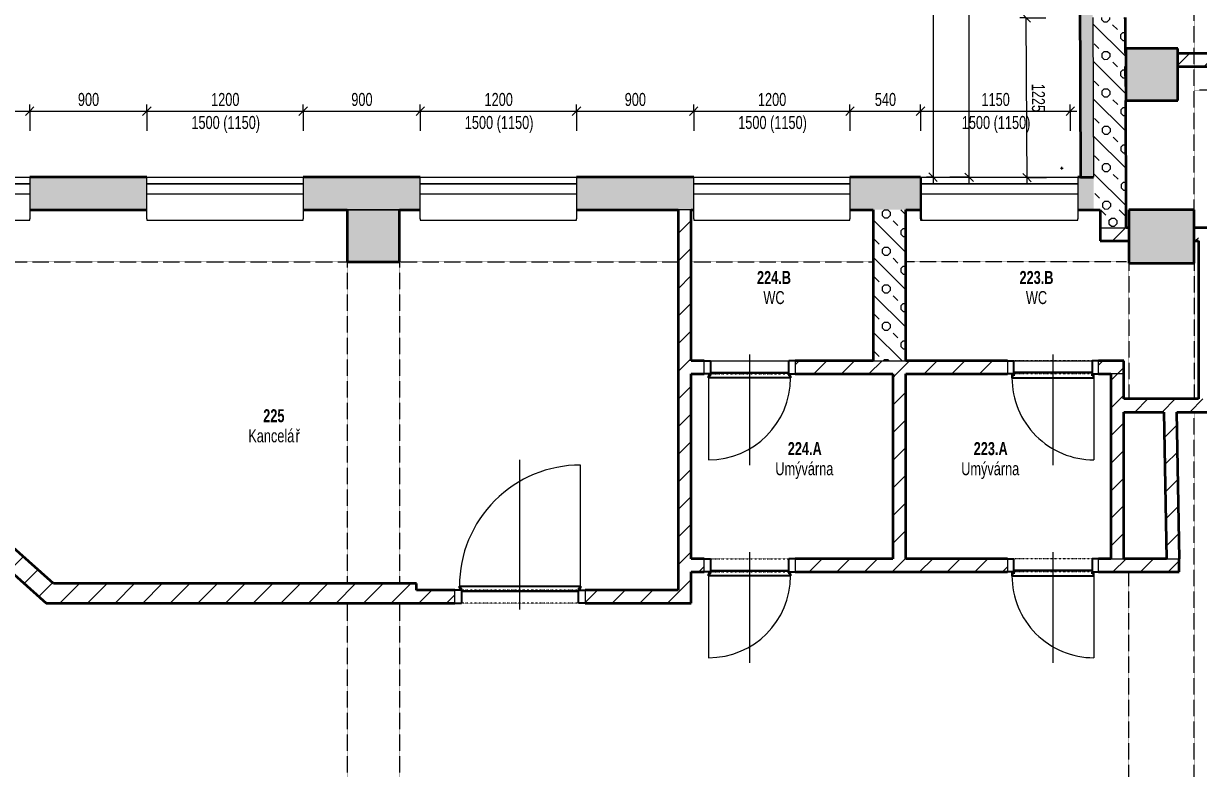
# Model space of a CAD drawing. Header units: millimetres. Extents: x 46521 to 258066, y -45352 to 20466.
# Drawn here: x 63250 to 72275, y -23019 to -17297 of the extents above; entities that cross this region are included whole.
import ezdxf

# ---------------------------------------------------------------- set-up
doc = ezdxf.new("R2010")
doc.units = ezdxf.units.MM
doc.linetypes.add('Dash dot dot', pattern=[5, 2, -1, 0, -1, 0, -1])
doc.linetypes.add('Čerchovaná se dvěma tečkami', pattern=[2.59, 1, -0.53, 0, -0.53, 0, -0.53])
for name, color, linetype, lineweight in [('A-ANNO-DIMS', 211, 'Continuous', 9), ('A-ANNO-DIMS-50', 211, 'Continuous', 9), ('A-AREA-IDEN', 2, 'Continuous', 9), ('A-DETL', 90, 'Continuous', 13), ('A-DOOR', 31, 'Continuous', 13), ('A-DOOR-FRAM', 31, 'Continuous', 25), ('A-GENM', 13, 'Continuous', 13), ('A-GLAZ', 151, 'Continuous', 13), ('A-WALL', 113, 'Continuous', 13), ('A-WALL-PATT', 111, 'Continuous', 35), ('E-POWR-CNTR', 130, 'Continuous', 13), ('E-POWR-DROP', 130, 'Continuous', 13), ('S-COLS', 52, 'Continuous', 13)]:
    doc.layers.add(name, color=color, linetype=linetype, lineweight=lineweight)
doc.styles.add('Arial_2', font='arial.ttf', dxfattribs={"width": 0.7, "height": 100})
doc.styles.add('Arial_B', font='arialbd.ttf', dxfattribs={"width": 0.7, "height": 100})
doc.dimstyles.new('Vnitřní_-_průhledné', dxfattribs={"dimscale": 304.8, "dimtxt": 102.02594, "dimasz": 0.213255, "dimexe": 0.164042, "dimexo": 0.0625, "dimgap": 0.032808, "dimtad": 1, "dimdec": 0, "dimrnd": 5, "dimzin": 0, "dimdsep": 46, "dimtxsty": 'Arial_2', "dimblk1": 'OBLIQUE', "dimblk2": 'OBLIQUE', "dimsah": 1, "dimcen": 0.09, "dimdle": 0.164042, "dimazin": 0, "dimtfac": 1, "dimtdec": 4, "dimtix": 1, "dimtmove": 0, "dimatfit": 3, "dimfxl": 0.492126, "dimfxlon": 1, "dimtvp": 1, "dimtolj": 1, "dimtzin": 0, "dimarcsym": 2})
pattern_1 = [(45, (0, 0), (-106.06602, 106.06602), [])]

# ---------------------------------------------------------------- blocks, each defined once
blk = doc.blocks.new('DVERE_1k_oblozka - DD03_01_900x1970_koupelna-1549518-1NP_DEMOLICE B')
at = {"layer": 'A-DOOR'}
for p, q in [((0, 102.9), (0, -1047.1)), ((-500, 52.9), (-450, 52.9)), ((-500, -47.1), (-500, 52.9)), ((-450, 52.9), (-450, -47.1)), ((450, 52.9), (500, 52.9)), ((450, -47.1), (450, 52.9)), ((500, 52.9), (500, -47.1)), ((-450, -47.1), (-500, -47.1)), ((-465, -47.1), (-465, -1007.1)), ((355, -77.1), (-355, -77.1)), ((500, -47.1), (450, -47.1)), ((465, -77.1), (465, -47.1))]:
    blk.add_line(p, q, dxfattribs=at)
at = {"layer": 'A-DOOR', "linetype": 'Čerchovaná se dvěma tečkami'}
for p, q in [((-450, 52.9), (450, 52.9)), ((-450, -47.1), (450, -47.1))]:
    blk.add_line(p, q, dxfattribs=at)
at = {"layer": 'A-DOOR', "lineweight": 25}
for p, q in [((-465, -62.1), (-450, -62.1)), ((-465, -77.1), (-465, -62.1)), ((465, -77.1), (-465, -77.1)), ((-450, -37.1), (450, -37.1)), ((-450, -62.1), (-450, -47.1)), ((450, -47.1), (450, -62.1)), ((450, -62.1), (465, -62.1)), ((465, -62.1), (465, -77.1))]:
    blk.add_line(p, q, dxfattribs=at)
at = {"layer": 'A-DOOR'}
blk.add_arc((-465, -77.1), 930, 270, 0, dxfattribs=at)
at = {"layer": 'A-DOOR-FRAM'}
for p, q in [((-500, 52.9), (-450, 52.9)), ((-450, 52.9), (-450, -47.1)), ((450, -47.1), (450, 52.9)), ((500, 52.9), (450, 52.9)), ((-450, -47.1), (-500, -47.1)), ((450, -47.1), (500, -47.1))]:
    blk.add_line(p, q, dxfattribs=at)
blk = doc.blocks.new('DVERE_1k_oblozka - DD03_01_600x1970_koupelna-1549511-1NP_DEMOLICE B')
at = {"layer": 'A-DOOR'}
for p, q in [((0, 102.9), (0, -747.1)), ((-350, 52.9), (-300, 52.9)), ((-350, -47.1), (-350, 52.9)), ((-300, 52.9), (-300, -47.1)), ((300, 52.9), (350, 52.9)), ((300, -47.1), (300, 52.9)), ((350, 52.9), (350, -47.1)), ((-300, -47.1), (-350, -47.1)), ((-315, -47.1), (-315, -707.1)), ((205, -77.1), (-205, -77.1)), ((350, -47.1), (300, -47.1)), ((315, -77.1), (315, -47.1))]:
    blk.add_line(p, q, dxfattribs=at)
at = {"layer": 'A-DOOR', "linetype": 'Čerchovaná se dvěma tečkami'}
for p, q in [((-300, 52.9), (300, 52.9)), ((-300, -47.1), (300, -47.1))]:
    blk.add_line(p, q, dxfattribs=at)
at = {"layer": 'A-DOOR', "lineweight": 25}
for p, q in [((-315, -62.1), (-300, -62.1)), ((-315, -77.1), (-315, -62.1)), ((315, -77.1), (-315, -77.1)), ((-300, -37.1), (300, -37.1)), ((-300, -62.1), (-300, -47.1)), ((300, -47.1), (300, -62.1)), ((300, -62.1), (315, -62.1)), ((315, -62.1), (315, -77.1))]:
    blk.add_line(p, q, dxfattribs=at)
at = {"layer": 'A-DOOR'}
blk.add_arc((-315, -77.1), 630, 270, 0, dxfattribs=at)
at = {"layer": 'A-DOOR-FRAM'}
for p, q in [((-350, 52.9), (-300, 52.9)), ((-300, 52.9), (-300, -47.1)), ((300, -47.1), (300, 52.9)), ((350, 52.9), (300, 52.9)), ((-300, -47.1), (-350, -47.1)), ((300, -47.1), (350, -47.1))]:
    blk.add_line(p, q, dxfattribs=at)
blk = doc.blocks.new('DVERE_1k_oblozka - DD03_01_600x1970_koupelna-1549509-1NP_DEMOLICE B')
at = {"layer": 'A-DOOR'}
for p, q in [((0, -102.9), (0, 747.1)), ((-315, 47.1), (-315, 707.1)), ((-300, 47.1), (-350, 47.1)), ((-350, 47.1), (-350, -52.9)), ((-300, -52.9), (-300, 47.1)), ((205, 77.1), (-205, 77.1)), ((350, 47.1), (300, 47.1)), ((300, 47.1), (300, -52.9)), ((315, 77.1), (315, 47.1)), ((350, -52.9), (350, 47.1)), ((-350, -52.9), (-300, -52.9)), ((300, -52.9), (350, -52.9))]:
    blk.add_line(p, q, dxfattribs=at)
at = {"layer": 'A-DOOR', "lineweight": 25}
for p, q in [((315, 77.1), (-315, 77.1)), ((-315, 77.1), (-315, 62.1)), ((-315, 62.1), (-300, 62.1)), ((-300, 62.1), (-300, 47.1)), ((-300, 37.1), (300, 37.1)), ((300, 47.1), (300, 62.1)), ((300, 62.1), (315, 62.1)), ((315, 62.1), (315, 77.1))]:
    blk.add_line(p, q, dxfattribs=at)
at = {"layer": 'A-DOOR', "linetype": 'Čerchovaná se dvěma tečkami'}
for p, q in [((-300, 47.1), (300, 47.1)), ((-300, -52.9), (300, -52.9))]:
    blk.add_line(p, q, dxfattribs=at)
at = {"layer": 'A-DOOR'}
blk.add_arc((-315, 77.1), 630, 360, 90, dxfattribs=at)
at = {"layer": 'A-DOOR-FRAM'}
for p, q in [((-300, 47.1), (-350, 47.1)), ((-300, -52.9), (-300, 47.1)), ((300, 47.1), (300, -52.9)), ((300, 47.1), (350, 47.1)), ((-350, -52.9), (-300, -52.9)), ((350, -52.9), (300, -52.9))]:
    blk.add_line(p, q, dxfattribs=at)
blk = doc.blocks.new('OKNO_1k_nadsvetlik - OKNO_1k_nadsvetlik_1150 x 1500-2031593-1NP_DEMOLICE B')
at = {"layer": 'A-GLAZ'}
for p, q in [((-575, 126), (-567, 126)), ((-575, 75), (-575, 126)), ((-567, 75), (-575, 75)), ((-575, 75), (-567, 75)), ((-575, -5), (-575, 75)), ((-567, -5), (-575, -5))]:
    blk.add_line(p, q, dxfattribs=at)
blk = doc.blocks.new('parapet s nosem_vnitní - parapet s nosem_vnitní-2031591-1NP_DEMOLICE B')
at = {"layer": 'A-GENM'}
for p, q in [((-575, -190), (-575, 0)), ((-575, -190), (-575, -200)), ((-575, -200), (-567, -200))]:
    blk.add_line(p, q, dxfattribs=at)
blk = doc.blocks.new('OKNO_1k_nadsvetlik - OKNO_1k_nadsvetlik_1200 x 1500-V4-1NP_DEMOLICE B')
at = {"layer": 'A-GLAZ'}
for p, q in [((-600, 126), (600, 126)), ((-600, 75), (-600, 126)), ((600, 126), (600, 75)), ((600, 75), (-600, 75)), ((-600, 75), (600, 75)), ((-600, -5), (-600, 75)), ((600, 75), (600, -5)), ((600, -5), (-600, -5))]:
    blk.add_line(p, q, dxfattribs=at)
blk = doc.blocks.new('parapet s nosem_vnitní - parapet s nosem_vnitní-V5-1NP_DEMOLICE B')
at = {"layer": 'A-GENM'}
for p, q in [((-600, -190), (-600, 0)), ((600, 0), (600, -190)), ((-600, -190), (-600, -200)), ((-600, -200), (600, -200)), ((600, -200), (600, -190))]:
    blk.add_line(p, q, dxfattribs=at)
blk = doc.blocks.new('OKNO_1k_nadsvetlik - OKNO_1k_nadsvetlik_1200 x 1500-V6-1NP_DEMOLICE B')
at = {"layer": 'A-GLAZ', "color": 41}
for p, q in [((-600, 126), (600, 126)), ((-600, 75), (-600, 126)), ((600, 126), (600, 75)), ((600, 75), (-600, 75)), ((-600, 75), (600, 75)), ((-600, -5), (-600, 75)), ((600, 75), (600, -5)), ((600, -5), (-600, -5))]:
    blk.add_line(p, q, dxfattribs=at)
blk = doc.blocks.new('parapet s nosem_vnitní - parapet s nosem_vnitní-V7-1NP_DEMOLICE B')
at = {"layer": 'A-GENM', "color": 41}
for p, q in [((-600, -190), (-600, 0)), ((600, 0), (600, -190)), ((-600, -190), (-600, -200)), ((-600, -200), (600, -200)), ((600, -200), (600, -190))]:
    blk.add_line(p, q, dxfattribs=at)
blk = doc.blocks.new('Betonový pravoúhlý sloup - 410 x 500mm-1791586-1NP_DEMOLICE B')
at = {"layer": 'S-COLS'}
blk.add_hatch(color=9, dxfattribs=at).paths.add_polyline_path([(-205, -250), (205, -250), (205, 250), (-205, 250)])
at = {"layer": 'S-COLS', "lineweight": 35}
for p, q in [((205, 250), (-205, 250)), ((-205, 250), (-205, -250)), ((205, -250), (205, 250)), ((-205, -250), (205, -250))]:
    blk.add_line(p, q, dxfattribs=at)
blk = doc.blocks.new('Betonový čtvercový sloup - 400 x 400-1924018-1NP_DEMOLICE B')
at = {"layer": 'S-COLS'}
blk.add_hatch(color=9, dxfattribs=at).paths.add_polyline_path([(-200, -200), (200, -200), (200, 200), (-200, 200), (-200, 120.5)])
at = {"layer": 'S-COLS', "lineweight": 35}
for p, q in [((200, 200), (-200, 200)), ((-200, 200), (-200, -200)), ((200, -200), (200, 200)), ((-200, -200), (200, -200))]:
    blk.add_line(p, q, dxfattribs=at)
blk = doc.blocks.new('DIMBLOCK63-1NP_DEMOLICE B')
at = {"layer": 'A-ANNO-DIMS-50', "lineweight": 18}
for p, q in [((70513.4, -5174.4), (70480.9, -5141.9)), ((70513.4, -5174.4), (70545.9, -5206.9)), ((70513.4, -18478.2), (70480.9, -18445.7)), ((70513.4, -18478.2), (70545.9, -18510.7))]:
    blk.add_line(p, q, dxfattribs=at)
at = {"layer": 'A-ANNO-DIMS-50'}
for p, q in [((70513.4, -18528.2), (70513.4, -5124.4)), ((70513.4, -5174.4), (70363.4, -5174.4)), ((70513.4, -5174.4), (70563.4, -5174.4)), ((70513.4, -18478.2), (70363.4, -18478.2)), ((70513.4, -18478.2), (70563.4, -18478.2))]:
    blk.add_line(p, q, dxfattribs=at)
at = {"layer": 'A-ANNO-DIMS-50', "color": 0, "insert": (70373.6, -11959.7), "char_height": 100, "width": 320.204, "attachment_point": 1, "rotation": 90, "line_spacing_factor": 0.941778, "style": 'Arial_2'}
blk.add_mtext('13305', dxfattribs=at)
blk = doc.blocks.new('_Oblique')
at = {"color": 0, "linetype": 'ByBlock', "lineweight": -2}
blk.add_line((-0.5, -0.5), (0.5, 0.5), dxfattribs=at)
blk = doc.blocks.new('DIMBLOCK67-1NP_DEMOLICE B')
at = {"layer": 'A-ANNO-DIMS-50'}
for p, q in [((62097.4, -17970.4), (62097.4, -17920.4)), ((63297.4, -17970.4), (63297.4, -17920.4)), ((62097.4, -17970.4), (63297.4, -17970.4)), ((62097.4, -17970.4), (62097.4, -18120.4)), ((63297.4, -17970.4), (63297.4, -18120.4))]:
    blk.add_line(p, q, dxfattribs=at)
at = {"layer": 'A-ANNO-DIMS-50', "lineweight": 18}
for p, q in [((62097.4, -17970.4), (62129.9, -17937.9)), ((63297.4, -17970.4), (63329.9, -17937.9)), ((62097.4, -17970.4), (62064.9, -18002.9)), ((63297.4, -17970.4), (63264.9, -18002.9))]:
    blk.add_line(p, q, dxfattribs=at)
at = {"layer": 'A-ANNO-DIMS-50', "color": 0, "char_height": 100, "attachment_point": 1, "line_spacing_factor": 0.941778, "style": 'Arial_2'}
for s, insert, width in [('1200', (62590.7, -17830.6), 256.164), ('1500 (1150)', (62439.2, -18007.5), 619.69)]:
    blk.add_mtext(s, dxfattribs=dict(at, insert=insert, width=width))
blk = doc.blocks.new('DIMBLOCK68-1NP_DEMOLICE B')
at = {"layer": 'A-ANNO-DIMS-50'}
for p, q in [((63297.4, -17970.4), (63297.4, -17920.4)), ((64197.4, -17970.4), (64197.4, -17920.4)), ((63297.4, -17970.4), (64197.4, -17970.4)), ((63297.4, -17970.4), (63297.4, -18120.4)), ((64197.4, -17970.4), (64197.4, -18120.4))]:
    blk.add_line(p, q, dxfattribs=at)
at = {"layer": 'A-ANNO-DIMS-50', "lineweight": 18}
for p, q in [((63297.4, -17970.4), (63329.9, -17937.9)), ((64197.4, -17970.4), (64229.9, -17937.9)), ((63297.4, -17970.4), (63264.9, -18002.9)), ((64197.4, -17970.4), (64164.9, -18002.9))]:
    blk.add_line(p, q, dxfattribs=at)
at = {"layer": 'A-ANNO-DIMS-50', "color": 0, "insert": (63667.4, -17830.6), "char_height": 100, "width": 192.123, "attachment_point": 1, "line_spacing_factor": 0.941778, "style": 'Arial_2'}
blk.add_mtext('900', dxfattribs=at)
blk = doc.blocks.new('DIMBLOCK69-1NP_DEMOLICE B')
at = {"layer": 'A-ANNO-DIMS-50'}
for p, q in [((64197.4, -17970.4), (64197.4, -17920.4)), ((65397.4, -17970.4), (65397.4, -17920.4)), ((64197.4, -17970.4), (65397.4, -17970.4)), ((64197.4, -17970.4), (64197.4, -18120.4)), ((65397.4, -17970.4), (65397.4, -18120.4))]:
    blk.add_line(p, q, dxfattribs=at)
at = {"layer": 'A-ANNO-DIMS-50', "lineweight": 18}
for p, q in [((64197.4, -17970.4), (64229.9, -17937.9)), ((65397.4, -17970.4), (65429.9, -17937.9)), ((64197.4, -17970.4), (64164.9, -18002.9)), ((65397.4, -17970.4), (65364.9, -18002.9))]:
    blk.add_line(p, q, dxfattribs=at)
at = {"layer": 'A-ANNO-DIMS-50', "color": 0, "char_height": 100, "attachment_point": 1, "line_spacing_factor": 0.941778, "style": 'Arial_2'}
for s, insert, width in [('1200', (64690.7, -17830.6), 256.164), ('1500 (1150)', (64539.2, -18007.5), 619.69)]:
    blk.add_mtext(s, dxfattribs=dict(at, insert=insert, width=width))
blk = doc.blocks.new('DIMBLOCK70-1NP_DEMOLICE B')
at = {"layer": 'A-ANNO-DIMS-50'}
for p, q in [((65397.4, -17970.4), (65397.4, -17920.4)), ((66297.4, -17970.4), (66297.4, -17920.4)), ((65397.4, -17970.4), (66297.4, -17970.4)), ((65397.4, -17970.4), (65397.4, -18120.4)), ((66297.4, -17970.4), (66297.4, -18120.4))]:
    blk.add_line(p, q, dxfattribs=at)
at = {"layer": 'A-ANNO-DIMS-50', "lineweight": 18}
for p, q in [((65397.4, -17970.4), (65429.9, -17937.9)), ((66297.4, -17970.4), (66329.9, -17937.9)), ((65397.4, -17970.4), (65364.9, -18002.9)), ((66297.4, -17970.4), (66264.9, -18002.9))]:
    blk.add_line(p, q, dxfattribs=at)
at = {"layer": 'A-ANNO-DIMS-50', "color": 0, "insert": (65767.4, -17830.6), "char_height": 100, "width": 192.123, "attachment_point": 1, "line_spacing_factor": 0.941778, "style": 'Arial_2'}
blk.add_mtext('900', dxfattribs=at)
blk = doc.blocks.new('DIMBLOCK71-1NP_DEMOLICE B')
at = {"layer": 'A-ANNO-DIMS-50'}
for p, q in [((66297.4, -17970.4), (66297.4, -17920.4)), ((67497.4, -17970.4), (67497.4, -17920.4)), ((66297.4, -17970.4), (67497.4, -17970.4)), ((66297.4, -17970.4), (66297.4, -18120.4)), ((67497.4, -17970.4), (67497.4, -18120.4))]:
    blk.add_line(p, q, dxfattribs=at)
at = {"layer": 'A-ANNO-DIMS-50', "lineweight": 18}
for p, q in [((66297.4, -17970.4), (66329.9, -17937.9)), ((67497.4, -17970.4), (67529.9, -17937.9)), ((66297.4, -17970.4), (66264.9, -18002.9)), ((67497.4, -17970.4), (67464.9, -18002.9))]:
    blk.add_line(p, q, dxfattribs=at)
at = {"layer": 'A-ANNO-DIMS-50', "color": 0, "char_height": 100, "attachment_point": 1, "line_spacing_factor": 0.941778, "style": 'Arial_2'}
for s, insert, width in [('1200', (66790.7, -17830.6), 256.164), ('1500 (1150)', (66639.2, -18007.5), 619.69)]:
    blk.add_mtext(s, dxfattribs=dict(at, insert=insert, width=width))
blk = doc.blocks.new('DIMBLOCK72-1NP_DEMOLICE B')
at = {"layer": 'A-ANNO-DIMS-50'}
for p, q in [((67497.4, -17970.4), (67497.4, -17920.4)), ((68397.4, -17970.4), (68397.4, -17920.4)), ((67497.4, -17970.4), (68397.4, -17970.4)), ((67497.4, -17970.4), (67497.4, -18120.4)), ((68397.4, -17970.4), (68397.4, -18120.4))]:
    blk.add_line(p, q, dxfattribs=at)
at = {"layer": 'A-ANNO-DIMS-50', "lineweight": 18}
for p, q in [((67497.4, -17970.4), (67529.9, -17937.9)), ((68397.4, -17970.4), (68429.9, -17937.9)), ((67497.4, -17970.4), (67464.9, -18002.9)), ((68397.4, -17970.4), (68364.9, -18002.9))]:
    blk.add_line(p, q, dxfattribs=at)
at = {"layer": 'A-ANNO-DIMS-50', "color": 0, "insert": (67867.4, -17830.6), "char_height": 100, "width": 192.123, "attachment_point": 1, "line_spacing_factor": 0.941778, "style": 'Arial_2'}
blk.add_mtext('900', dxfattribs=at)
blk = doc.blocks.new('DIMBLOCK73-1NP_DEMOLICE B')
at = {"layer": 'A-ANNO-DIMS-50'}
for p, q in [((68397.4, -17970.4), (68397.4, -17920.4)), ((69597.4, -17970.4), (69597.4, -17920.4)), ((68397.4, -17970.4), (69597.4, -17970.4)), ((68397.4, -17970.4), (68397.4, -18120.4)), ((69597.4, -17970.4), (69597.4, -18120.4))]:
    blk.add_line(p, q, dxfattribs=at)
at = {"layer": 'A-ANNO-DIMS-50', "lineweight": 18}
for p, q in [((68397.4, -17970.4), (68429.9, -17937.9)), ((69597.4, -17970.4), (69629.9, -17937.9)), ((68397.4, -17970.4), (68364.9, -18002.9)), ((69597.4, -17970.4), (69564.9, -18002.9))]:
    blk.add_line(p, q, dxfattribs=at)
at = {"layer": 'A-ANNO-DIMS-50', "color": 0, "char_height": 100, "attachment_point": 1, "line_spacing_factor": 0.941778, "style": 'Arial_2'}
for s, insert, width in [('1200', (68890.7, -17830.6), 256.164), ('1500 (1150)', (68739.2, -18007.5), 619.69)]:
    blk.add_mtext(s, dxfattribs=dict(at, insert=insert, width=width))
blk = doc.blocks.new('DIMBLOCK74-1NP_DEMOLICE B')
at = {"layer": 'A-ANNO-DIMS-50'}
for p, q in [((69597.4, -17970.4), (69597.4, -17920.4)), ((70139.4, -17970.4), (70139.4, -17920.4)), ((69597.4, -17970.4), (70139.4, -17970.4)), ((69597.4, -17970.4), (69597.4, -18120.4)), ((70139.4, -17970.4), (70139.4, -18120.4))]:
    blk.add_line(p, q, dxfattribs=at)
at = {"layer": 'A-ANNO-DIMS-50', "lineweight": 18}
for p, q in [((69597.4, -17970.4), (69629.9, -17937.9)), ((70139.4, -17970.4), (70171.9, -17937.9)), ((69597.4, -17970.4), (69564.9, -18002.9)), ((70139.4, -17970.4), (70106.9, -18002.9))]:
    blk.add_line(p, q, dxfattribs=at)
at = {"layer": 'A-ANNO-DIMS-50', "color": 0, "insert": (69788.4, -17830.6), "char_height": 100, "width": 192.123, "attachment_point": 1, "line_spacing_factor": 0.941778, "style": 'Arial_2'}
blk.add_mtext('540', dxfattribs=at)
blk = doc.blocks.new('DIMBLOCK75-1NP_DEMOLICE B')
at = {"layer": 'A-ANNO-DIMS-50'}
for p, q in [((70139.4, -17970.4), (70139.4, -17920.4)), ((71289.4, -17970.4), (71289.4, -17920.4)), ((70139.4, -17970.4), (71339.4, -17970.4)), ((70139.4, -17970.4), (70139.4, -18120.4)), ((71289.4, -17970.4), (71289.4, -18120.4))]:
    blk.add_line(p, q, dxfattribs=at)
at = {"layer": 'A-ANNO-DIMS-50', "lineweight": 18}
for p, q in [((70139.4, -17970.4), (70171.9, -17937.9)), ((71289.4, -17970.4), (71321.9, -17937.9)), ((70139.4, -17970.4), (70106.9, -18002.9)), ((71289.4, -17970.4), (71256.9, -18002.9))]:
    blk.add_line(p, q, dxfattribs=at)
at = {"layer": 'A-ANNO-DIMS-50', "color": 0, "char_height": 100, "attachment_point": 1, "line_spacing_factor": 0.941778, "style": 'Arial_2'}
for s, insert, width in [('1150', (70607.7, -17830.6), 256.164), ('1500 (1150)', (70456.2, -18007.5), 619.69)]:
    blk.add_mtext(s, dxfattribs=dict(at, insert=insert, width=width))
blk = doc.blocks.new('DIMBLOCK98-1NP_DEMOLICE B')
at = {"layer": 'A-ANNO-DIMS-50', "lineweight": 18}
for p, q in [((70235.4, -5174.4), (70202.9, -5141.9)), ((70235.4, -5174.4), (70267.9, -5206.9)), ((70235.4, -18477.2), (70202.9, -18444.7)), ((70235.4, -18477.2), (70267.9, -18509.7))]:
    blk.add_line(p, q, dxfattribs=at)
at = {"layer": 'A-ANNO-DIMS-50'}
for p, q in [((70235.4, -5124.4), (70235.4, -18527.2)), ((70235.4, -5174.4), (70185.4, -5174.4)), ((70235.4, -5174.4), (70385.4, -5174.4)), ((70235.4, -18477.2), (70185.4, -18477.2)), ((70235.4, -18477.2), (70385.4, -18477.2))]:
    blk.add_line(p, q, dxfattribs=at)
at = {"layer": 'A-ANNO-DIMS-50', "color": 0, "insert": (70095.6, -11959.2), "char_height": 100, "width": 320.204, "attachment_point": 1, "rotation": 90, "line_spacing_factor": 0.941778, "style": 'Arial_2'}
blk.add_mtext('13305', dxfattribs=at)
blk = doc.blocks.new('DIMBLOCK159-1NP_DEMOLICE B')
at = {"layer": 'A-ANNO-DIMS-50', "lineweight": 18}
for p, q in [((70952, -17253.7), (70919.4, -17221.3)), ((70952, -17253.7), (70984.7, -17286)), ((70957.7, -18480.5), (70925, -18448.2)), ((70957.7, -18480.5), (70990.3, -18512.9))]:
    blk.add_line(p, q, dxfattribs=at)
at = {"layer": 'A-ANNO-DIMS-50'}
for p, q in [((70952, -17253.7), (70902, -17253.9)), ((70952, -17253.7), (71102, -17253)), ((70957.9, -18530.5), (70952, -17253.7)), ((70957.7, -18480.5), (70907.7, -18480.8)), ((70957.7, -18480.5), (71107.7, -18479.8))]:
    blk.add_line(p, q, dxfattribs=at)
at = {"layer": 'A-ANNO-DIMS-50', "color": 0, "insert": (71094.2, -17759.7), "char_height": 100, "width": 256.164, "attachment_point": 1, "rotation": 270.26503, "line_spacing_factor": 0.941778, "style": 'Arial_2'}
blk.add_mtext('1225', dxfattribs=at)

msp = doc.modelspace()

# ---------------------------------------------------------------- hatches: boundary and pattern name
at = {"layer": 'A-WALL-PATT', "lineweight": 13}
msp.add_hatch(color=41, dxfattribs=at).paths.add_polyline_path([(71442.5, -18478.2), (71468.5, -18478.2), (71462.8, -17251.3), (71461.8, -17251.3), (71457.2, -16251.3), (71458.2, -16251.1), (71451.3, -14746.4), (71450.3, -14746.4), (71445.6, -13746.4), (71446.6, -13746.1), (71434.9, -11211.4), (71433.9, -11211.4), (71429.3, -10211.4), (71430.3, -10211.2), (71425.6, -9201.4), (71424.6, -9201.4), (71420, -8201.4), (71421, -8201.2), (71416.4, -7201.4), (71415.4, -7201.4), (71410.7, -6201.5), (71411.7, -6201.2), (71407.4, -5274.4), (71307.4, -5274.4), (71368.5, -18478.2)])
h = msp.add_hatch(dxfattribs=at)
h.set_pattern_fill('FP_3', color=256, angle=45, style=0, pattern_type=2)
h.set_pattern_definition([(315.265, (71456.43, -15863.8), (143.018, 144.347), []), (270.265, (71524.79, -16092.43), (144.347, -143.018), [25.4, -261.968]), (315.265, (71524.91, -16117.83), (143.018, 144.347), [25.4, -177.8]), (0.265, (71542.95, -16135.71), (143.018, 144.347), [25.4, -261.968]), (45.265, (71568.35, -16135.6), (-144.347, 143.018), [25.4, -177.8]), (270.265, (71586.11, -16092.15), (144.347, -143.018), [25.4, -261.968]), (315.265, (71568.07, -16074.27), (143.018, 144.347), [25.4, -177.8]), (0.265, (71542.67, -16074.39), (143.018, 144.347), [25.4, -261.968]), (45.265, (71524.8, -16092.43), (-144.347, 143.018), [25.4, -177.8]), (315.265, (71609.64, -16158.62), (143.018, 144.347), [50.8, -152.4])])
h.paths.add_polyline_path([(71519.7, -18728.2), (71719.7, -18728.2), (71712.8, -17250.2), (71462.8, -17251.3), (71469.7, -18728.2)])
h.paths.add_polyline_path([(71458.2, -16251.3), (71708.2, -16249.9), (71701.3, -14745.2), (71451.3, -14746.4), (71458.2, -16251.1)])
h.paths.add_polyline_path([(71446.6, -13746.4), (71696.6, -13744.9), (71692.5, -12852.4), (71442.5, -12855.7), (71446.6, -13746.1)])
h = msp.add_hatch(dxfattribs=at)
h.set_pattern_fill('FP_15', color=256, style=0, pattern_type=2)
h.set_pattern_definition(pattern_1)
h.paths.add_polyline_path([(74533.3, -17626.9), (75275.2, -17626.9), (75275.2, -17618.3), (74533.3, -17618), (74533.3, -17526.9), (73333.3, -17526.9), (73333.3, -17618.3), (72433.3, -17618), (72433.3, -17526.9), (72115.3, -17526.9), (72115.3, -17626.9), (73782.4, -17626.9)])
h.paths.add_polyline_path([(71715.3, -17626.9), (71715.3, -17526.9), (71714.1, -17526.9), (71714.6, -17626.9)])
h = msp.add_hatch(dxfattribs=at)
h.set_pattern_fill('FP_7', color=256, angle=45, style=0, pattern_type=2)
h.set_pattern_definition([(45, (62547.79, -18728.17), (-143.684, 143.684), []), (360, (62776.74, -18660.86), (143.684, 143.684), [25.4, -261.968]), (45, (62802.14, -18660.87), (-143.684, 143.684), [25.4, -177.8]), (90, (62820.1, -18642.9), (-143.684, 143.684), [25.4, -261.968]), (135, (62820.1, -18617.5), (-143.684, -143.684), [25.4, -177.8]), (360, (62776.74, -18599.54), (143.684, 143.684), [25.4, -261.968]), (45, (62758.78, -18617.5), (-143.684, 143.684), [25.4, -177.8]), (90, (62758.78, -18642.9), (-143.684, 143.684), [25.4, -261.968]), (135, (62776.74, -18660.86), (-143.684, -143.684), [25.4, -177.8]), (45, (62843.32, -18576.32), (-143.684, 143.684), [50.8, -152.4])])
h.paths.add_polyline_path([(71347.4, -18728.2), (71469.7, -18728.2), (71468.5, -18478.2), (71347.4, -18478.2), (71347.4, -18608.2)])
h.paths.add_polyline_path([(70139.4, -18728.2), (70139.4, -18478.2), (69597.4, -18478.2), (69597.4, -18728.2), (70137, -18728.2)])
h.paths.add_polyline_path([(68276.8, -18728.2), (68397.4, -18728.2), (68397.4, -18478.2), (67497.4, -18478.2), (67497.4, -18728.2), (68246.8, -18728.2)])
h.paths.add_polyline_path([(65736.8, -18728.2), (66297.4, -18728.2), (66297.4, -18478.2), (65397.4, -18478.2), (65397.4, -18728.2), (65600.6, -18728.2)])
h.paths.add_polyline_path([(64197.4, -18728.2), (64197.4, -18478.2), (63297.4, -18478.2), (63297.4, -18728.2), (64088.4, -18728.2)])
h.paths.add_polyline_path([(61527.4, -18728.2), (62097.4, -18728.2), (62097.4, -18478.2), (61527.4, -18478.2), (61527.4, -18690)])
h.paths.add_polyline_path([(60012.4, -18728.2), (60249.5, -18728.2), (60249.5, -18478.2), (59762.4, -18478.2), (59762.4, -18658.2), (59712.4, -18658.2), (59712.4, -18728.2), (59850.5, -18728.2)])
h.paths.add_polyline_path([(58039.8, -18728.2), (58147.4, -18728.2), (58147.4, -18478.2), (57247.4, -18478.2), (57247.4, -18728.2), (57270.4, -18728.2)])
h.paths.add_polyline_path([(56047.4, -18728.2), (56047.4, -18478.2), (55486.9, -18478.2), (55486.9, -18728.2)])
h.paths.add_polyline_path([(53482.2, -18728.2), (54286.9, -18728.2), (54286.9, -18478.2), (53599.1, -18478.2), (53479.9, -18484.2)])
h = msp.add_hatch(dxfattribs=at)
h.set_pattern_fill('FP_15', color=256, style=0, pattern_type=2)
h.set_pattern_definition(pattern_1)
h.paths.add_polyline_path([(68376.8, -21648.2), (68376.8, -18728.2), (68276.8, -18728.2), (68276.8, -21648.2)])
h = msp.add_hatch(dxfattribs=at)
h.set_pattern_fill('FP_22', color=256, angle=45, style=0, pattern_type=2)
h.set_pattern_definition([(315, (69776.75, -19380.01), (143.684, 143.684), []), (270, (69844.06, -19608.96), (143.684, -143.684), [25.4, -261.968]), (315, (69844.06, -19634.36), (143.684, 143.684), [25.4, -177.8]), (4e-13, (69862.02, -19652.32), (143.684, 143.684), [25.4, -261.968]), (45, (69887.42, -19652.32), (-143.684, 143.684), [25.4, -177.8]), (270, (69905.38, -19608.96), (143.684, -143.684), [25.4, -261.968]), (315, (69887.42, -19591), (143.684, 143.684), [25.4, -177.8]), (4e-13, (69862.02, -19591), (143.684, 143.684), [25.4, -261.968]), (45, (69844.06, -19608.96), (-143.684, 143.684), [25.4, -177.8]), (315, (69928.6, -19675.54), (143.684, 143.684), [50.8, -152.4])])
h.paths.add_polyline_path([(70026.8, -19888.2), (70026.8, -18728.2), (69776.8, -18728.2), (69776.8, -19888.2)])
h = msp.add_hatch(dxfattribs=at)
h.set_pattern_fill('FP_32', color=256, angle=45, style=0, pattern_type=2)
h.set_pattern_definition([(315, (71519.68, -18869.67), (143.68, 143.68), []), (270, (71586.99, -19098.62), (143.684, -143.684), [25.4, -261.97]), (315, (71586.99, -19124.02), (143.68, 143.68), [25.4, -177.8]), (3e-13, (71604.95, -19141.98), (143.684, 143.684), [25.4, -261.97]), (45, (71630.35, -19141.98), (-143.68, 143.68), [25.4, -177.8]), (270, (71648.31, -19098.62), (143.684, -143.684), [25.4, -261.97]), (315, (71630.35, -19080.66), (143.68, 143.68), [25.4, -177.8]), (3e-13, (71604.95, -19080.66), (143.684, 143.684), [25.4, -261.97]), (45, (71586.99, -19098.62), (-143.68, 143.68), [25.4, -177.8]), (315, (71671.53, -19165.2), (143.68, 143.68), [50.8, -152.4])])
h.paths.add_polyline_path([(71719.7, -18867.5), (71719.7, -18728.2), (71519.7, -18728.2), (71519.7, -18867.5), (71649.2, -18867.5)])
h = msp.add_hatch(dxfattribs=at)
h.set_pattern_fill('FP_15', color=256, style=0, pattern_type=2)
h.set_pattern_definition(pattern_1)
h.paths.add_polyline_path([(72240, -18967.5), (72274.6, -18967.5), (72274.6, -18867.5), (72240, -18867.5), (72240, -18961.3)])
h.paths.add_polyline_path([(71649.2, -18967.5), (71740, -18967.5), (71740, -18867.5), (71519.7, -18867.5), (71519.7, -18967.5)])
h = msp.add_hatch(dxfattribs=at)
h.set_pattern_fill('FP_15', color=256, style=0, pattern_type=2)
h.set_pattern_definition(pattern_1)
h.paths.add_polyline_path([(71701.8, -19988.2), (71701.8, -19888.2), (71506.8, -19888.2), (71506.8, -19988.2), (71649.2, -19988.2)])
h.paths.add_polyline_path([(70137, -19988.2), (70806.8, -19988.2), (70806.8, -19888.2), (69176.8, -19888.2), (69176.8, -19988.2), (70026.8, -19988.2)])
h.paths.add_polyline_path([(68376.8, -19988.2), (68476.8, -19988.2), (68476.8, -19888.2), (68376.8, -19888.2)])
h = msp.add_hatch(dxfattribs=at)
h.set_pattern_fill('FP_15', color=256, style=0, pattern_type=2)
h.set_pattern_definition(pattern_1)
h.paths.add_polyline_path([(70026.8, -21408.2), (70026.8, -19988.2), (69926.8, -19988.2), (69926.8, -21408.2)])
h = msp.add_hatch(dxfattribs=at)
h.set_pattern_fill('FP_15', color=256, style=0, pattern_type=2)
h.set_pattern_definition(pattern_1)
h.paths.add_polyline_path([(71601.8, -21408.2), (71701.8, -21408.2), (71701.8, -19988.2), (71601.8, -19988.2), (71601.8, -20230.8)])
h = msp.add_hatch(dxfattribs=at)
h.set_pattern_fill('FP_15', color=256, style=0, pattern_type=2)
h.set_pattern_definition(pattern_1)
h.paths.add_polyline_path([(73173.5, -20280.9), (73272.4, -20280.9), (73272.4, -20180.9), (73173.5, -20180.9), (73173.5, -20230.8)])
h.paths.add_polyline_path([(72009.4, -20280.9), (72473.5, -20280.9), (72473.5, -20180.9), (71701.8, -20180.9), (71701.8, -20280.9)])
h = msp.add_hatch(dxfattribs=at)
h.set_pattern_fill('FP_15', color=256, style=0, pattern_type=2)
h.set_pattern_definition(pattern_1)
h.paths.add_polyline_path([(63480, -21598.2), (61950.5, -20233.4), (61950.5, -20434.5), (63254.7, -21598.2)])
h = msp.add_hatch(dxfattribs=at)
h.set_pattern_fill('FP_15', color=256, style=0, pattern_type=2)
h.set_pattern_definition(pattern_1)
h.paths.add_polyline_path([(72029.1, -21408.2), (72129.1, -21408.2), (72109.4, -20280.9), (72009.4, -20280.9)])
h = msp.add_hatch(dxfattribs=at)
h.set_pattern_fill('FP_15', color=256, style=0, pattern_type=2)
h.set_pattern_definition(pattern_1)
h.paths.add_polyline_path([(71506.8, -21508.2), (72126.8, -21508.2), (72126.8, -21408.2), (71506.8, -21408.2)])
h.paths.add_polyline_path([(70137, -21508.2), (70806.8, -21508.2), (70806.8, -21408.2), (69176.8, -21408.2), (69176.8, -21508.2)])
h.paths.add_polyline_path([(68476.8, -21508.2), (68476.8, -21408.2), (68376.8, -21408.2), (68376.8, -21508.2)])
h = msp.add_hatch(dxfattribs=at)
h.set_pattern_fill('FP_15', color=256, style=0, pattern_type=2)
h.set_pattern_definition(pattern_1)
h.paths.add_polyline_path([(66267.9, -21748.2), (66267.9, -21598.2), (63254.7, -21598.2), (63422.8, -21748.2), (64088.4, -21748.2)])
h = msp.add_hatch(dxfattribs=at)
h.set_pattern_fill('FP_15', color=256, style=0, pattern_type=2)
h.set_pattern_definition(pattern_1)
h.paths.add_polyline_path([(68376.8, -21748.2), (68376.8, -21648.2), (67562.9, -21648.2), (67562.9, -21748.2)])
h.paths.add_polyline_path([(66267.9, -21748.2), (66562.9, -21748.2), (66562.9, -21648.2), (66267.9, -21648.2), (66267.9, -21698.2)])
at = {"layer": 'E-POWR-DROP'}
msp.add_hatch(color=41, dxfattribs=at).paths.add_polyline_path([(71224.9, -18413.8), (71226.2, -18413.6), (71229.3, -18411.3), (71229.8, -18407.5), (71227.4, -18404.5), (71223.7, -18404), (71221.4, -18405.3), (71219.9, -18408.8), (71221.4, -18412.3), (71223.7, -18413.6)])
at = {"layer": 'S-COLS'}
msp.add_hatch(color=9, dxfattribs=at).paths.add_polyline_path([(65736.8, -18728.2), (65736.8, -19128.2), (66136.8, -19128.2), (66136.8, -18728.2)])

# ---------------------------------------------------------------- linework, layer by layer
at = {"layer": 'A-DETL', "linetype": 'Dash dot dot'}
for p, q in [((72240, -18728.2), (72240, -11928.2)), ((73682.4, -17808.3), (72240, -17808.3)), ((61950.5, -19128.2), (65736.8, -19128.2)), ((65736.8, -19128.2), (65736.8, -21598.2)), ((66136.8, -19128.2), (68276.8, -19128.2)), ((66136.8, -19128.2), (66136.8, -21598.2)), ((68376.8, -19128.2), (69776.8, -19128.2)), ((71721.5, -19128.2), (70026.8, -19128.2)), ((71740, -19138.2), (71740, -20180.9)), ((72240, -19138.2), (72240, -20180.9)), ((72240, -23527.5), (72240, -20280.9)), ((71740, -23527.5), (71740, -21508.2)), ((65736.8, -21748.2), (65736.8, -23536.6)), ((66136.8, -21748.2), (66136.8, -23536.6))]:
    msp.add_line(p, q, dxfattribs=at)
at = {"layer": 'A-WALL', "color": 40, "lineweight": 35}
for p, q in [((71307.4, -5274.4), (71368.5, -18478.2)), ((71368.5, -18478.2), (71468.5, -18478.2))]:
    msp.add_line(p, q, dxfattribs=at)
at = {"layer": 'A-WALL'}
for p, q in [((71462.8, -17251.3), (71468.5, -18478.2)), ((71714.1, -17526.9), (71714.6, -17626.9)), ((65736.8, -18728.2), (66136.8, -18728.2)), ((68376.8, -18728.2), (68276.8, -18728.2)), ((71519.7, -18867.5), (71719.7, -18867.5)), ((68526.8, -19888.2), (69126.8, -19888.2)), ((69776.8, -19888.2), (70026.8, -19888.2)), ((70856.8, -19888.2), (71456.8, -19888.2)), ((71701.8, -19988.2), (71601.8, -19988.2)), ((71601.8, -21408.2), (71701.8, -21408.2)), ((72029.1, -21408.2), (72126.8, -21408.2))]:
    msp.add_line(p, q, dxfattribs=at)
at = {"layer": 'A-WALL', "lineweight": 35}
for p, q in [((71714.1, -17526.9), (71712.8, -17250.2)), ((71715.3, -17526.9), (71714.1, -17526.9)), ((72433.3, -17526.9), (72115.3, -17526.9)), ((71715.3, -17781.9), (71714.6, -17626.9)), ((71714.6, -17626.9), (71715.3, -17626.9)), ((72115.3, -17626.9), (73682.4, -17626.9)), ((71719.7, -18728.2), (71715.8, -17888.3)), ((64197.4, -18478.2), (63297.4, -18478.2)), ((66297.4, -18478.2), (65397.4, -18478.2)), ((68397.4, -18478.2), (67497.4, -18478.2)), ((70139.4, -18478.2), (69597.4, -18478.2)), ((71368.5, -18478.2), (71347.4, -18478.2)), ((63297.4, -18728.2), (64197.4, -18728.2)), ((65397.4, -18728.2), (65736.8, -18728.2)), ((66136.8, -18728.2), (66297.4, -18728.2)), ((67497.4, -18728.2), (68276.8, -18728.2)), ((68276.8, -18728.2), (68276.8, -21648.2)), ((68376.8, -18728.2), (68397.4, -18728.2)), ((68376.8, -19888.2), (68376.8, -18728.2)), ((69597.4, -18728.2), (69776.8, -18728.2)), ((69776.8, -18728.2), (69776.8, -19888.2)), ((70026.8, -18728.2), (70139.4, -18728.2)), ((70026.8, -19888.2), (70026.8, -18728.2)), ((71347.4, -18728.2), (71519.7, -18728.2)), ((71519.7, -18728.2), (71519.7, -18967.5)), ((71719.7, -18867.5), (71719.7, -18728.2)), ((71740, -18867.5), (71719.7, -18867.5)), ((72374.6, -18867.5), (72240, -18867.5)), ((71519.7, -18967.5), (71740, -18967.5)), ((72240, -18967.5), (72274.6, -18967.5)), ((72274.6, -18967.5), (72274.6, -20180.9)), ((68476.8, -19888.2), (68376.8, -19888.2)), ((69776.8, -19888.2), (69176.8, -19888.2)), ((70806.8, -19888.2), (70026.8, -19888.2)), ((71701.8, -19888.2), (71506.8, -19888.2)), ((71701.8, -20180.9), (71701.8, -19888.2)), ((68376.8, -21408.2), (68376.8, -19988.2)), ((68376.8, -19988.2), (68476.8, -19988.2)), ((69176.8, -19988.2), (69926.8, -19988.2)), ((69926.8, -19988.2), (69926.8, -21408.2)), ((70026.8, -21408.2), (70026.8, -19988.2)), ((70026.8, -19988.2), (70806.8, -19988.2)), ((71506.8, -19988.2), (71601.8, -19988.2)), ((71601.8, -19988.2), (71601.8, -21408.2)), ((72274.6, -20180.9), (71701.8, -20180.9)), ((61800.5, -20300.6), (63422.8, -21748.2)), ((63480, -21598.2), (61950.5, -20233.4)), ((71701.8, -21408.2), (71701.8, -20280.9)), ((71701.8, -20280.9), (72009.4, -20280.9)), ((72009.4, -20280.9), (72029.1, -21408.2)), ((72129.1, -21408.2), (72109.4, -20280.9)), ((72109.4, -20280.9), (72473.5, -20280.9)), ((68476.8, -21408.2), (68376.8, -21408.2)), ((69926.8, -21408.2), (69176.8, -21408.2)), ((70806.8, -21408.2), (70026.8, -21408.2)), ((71601.8, -21408.2), (71506.8, -21408.2)), ((72029.1, -21408.2), (71701.8, -21408.2)), ((72126.8, -21508.2), (72126.8, -21408.2)), ((72126.8, -21408.2), (72129.1, -21408.2)), ((68376.8, -21748.2), (68376.8, -21508.2)), ((68376.8, -21508.2), (68476.8, -21508.2)), ((69176.8, -21508.2), (70806.8, -21508.2)), ((71506.8, -21508.2), (72126.8, -21508.2)), ((66267.9, -21598.2), (63480, -21598.2)), ((66267.9, -21648.2), (66267.9, -21598.2)), ((66562.9, -21648.2), (66267.9, -21648.2)), ((68276.8, -21648.2), (67562.9, -21648.2)), ((63422.8, -21748.2), (66562.9, -21748.2)), ((67562.9, -21748.2), (68376.8, -21748.2))]:
    msp.add_line(p, q, dxfattribs=at)
at = {"layer": 'E-POWR-CNTR', "color": 41}
for p, q in [((71214.9, -18408.8), (71234.9, -18408.8)), ((71224.9, -18418.8), (71224.9, -18398.8))]:
    msp.add_line(p, q, dxfattribs=at)
at = {"layer": 'S-COLS'}
msp.add_line((66136.8, -18728.2), (65736.8, -18728.2), dxfattribs=at)
at = {"layer": 'S-COLS', "lineweight": 35}
for p, q in [((65736.8, -18728.2), (65736.8, -19128.2)), ((66136.8, -19128.2), (66136.8, -18728.2)), ((65736.8, -19128.2), (66136.8, -19128.2))]:
    msp.add_line(p, q, dxfattribs=at)

# ---------------------------------------------------------------- block references
at = {"layer": 'A-DOOR'}
for p in [(68826.8, -19941), (68826.8, -21461)]:
    msp.add_blockref('DVERE_1k_oblozka - DD03_01_600x1970_koupelna-1549511-1NP_DEMOLICE B', p, dxfattribs=at)
at = {"layer": 'A-DOOR', "rotation": 180}
for name, p in [('DVERE_1k_oblozka - DD03_01_600x1970_koupelna-1549509-1NP_DEMOLICE B', (71156.8, -19941)), ('DVERE_1k_oblozka - DD03_01_900x1970_koupelna-1549518-1NP_DEMOLICE B', (67062.9, -21695.3)), ('DVERE_1k_oblozka - DD03_01_600x1970_koupelna-1549509-1NP_DEMOLICE B', (71156.8, -21461))]:
    msp.add_blockref(name, p, dxfattribs=at)
at = {"layer": 'A-GENM'}
for name, p in [('parapet s nosem_vnitní - parapet s nosem_vnitní-V5-1NP_DEMOLICE B', (62697.4, -18608.2)), ('parapet s nosem_vnitní - parapet s nosem_vnitní-V5-1NP_DEMOLICE B', (64797.4, -18608.2)), ('parapet s nosem_vnitní - parapet s nosem_vnitní-V5-1NP_DEMOLICE B', (66897.4, -18608.2)), ('parapet s nosem_vnitní - parapet s nosem_vnitní-V5-1NP_DEMOLICE B', (68997.4, -18608.2)), ('parapet s nosem_vnitní - parapet s nosem_vnitní-2031591-1NP_DEMOLICE B', (70714.4, -18608.2))]:
    msp.add_blockref(name, p, dxfattribs=at)
at = {"layer": 'A-GENM', "color": 41}
msp.add_blockref('parapet s nosem_vnitní - parapet s nosem_vnitní-V7-1NP_DEMOLICE B', (70747.4, -18608.2), dxfattribs=at)
at = {"layer": 'A-GLAZ'}
for name, p in [('OKNO_1k_nadsvetlik - OKNO_1k_nadsvetlik_1200 x 1500-V4-1NP_DEMOLICE B', (62697.4, -18603.2)), ('OKNO_1k_nadsvetlik - OKNO_1k_nadsvetlik_1200 x 1500-V4-1NP_DEMOLICE B', (64797.4, -18603.2)), ('OKNO_1k_nadsvetlik - OKNO_1k_nadsvetlik_1200 x 1500-V4-1NP_DEMOLICE B', (66897.4, -18603.2)), ('OKNO_1k_nadsvetlik - OKNO_1k_nadsvetlik_1200 x 1500-V4-1NP_DEMOLICE B', (68997.4, -18603.2)), ('OKNO_1k_nadsvetlik - OKNO_1k_nadsvetlik_1150 x 1500-2031593-1NP_DEMOLICE B', (70714.4, -18603.2))]:
    msp.add_blockref(name, p, dxfattribs=at)
at = {"layer": 'A-GLAZ', "color": 41}
msp.add_blockref('OKNO_1k_nadsvetlik - OKNO_1k_nadsvetlik_1200 x 1500-V6-1NP_DEMOLICE B', (70747.4, -18603.2), dxfattribs=at)
at = {"layer": 'S-COLS'}
msp.add_blockref('Betonový čtvercový sloup - 400 x 400-1924018-1NP_DEMOLICE B', (71915.3, -17688.3), dxfattribs=at)
at = {"layer": 'S-COLS', "rotation": 89.9999999999999}
msp.add_blockref('Betonový pravoúhlý sloup - 410 x 500mm-1791586-1NP_DEMOLICE B', (71990, -18933.2), dxfattribs=at)

# ---------------------------------------------------------------- texts
at = {"layer": 'A-AREA-IDEN', "lineweight": 18, "char_height": 100, "attachment_point": 1}
for s, insert, width, style in [('224.B', (68883.6, -19197.9), 322.679, 'Arial_B'), ('223.B', (70899.8, -19197.9), 322.679, 'Arial_B'), ('WC', (68932.4, -19352.1), 204.831, 'Arial_2'), ('WC', (70948.7, -19352.1), 204.831, 'Arial_2'), ('225', (65090.8, -20259.6), 202.025, 'Arial_B'), ('Kancelá', (64976.2, -20413.8), 440.527, 'Arial_2'), ('\\fArial|b0|i0|c238|p34|;\\W.7;ř', (65339.7, -20413.8), 39.283, 'Arial_2'), ('224.A', (69120.1, -20512.1), 322.679, 'Arial_B'), ('223.A', (70548.1, -20512.1), 322.679, 'Arial_B'), ('Umývárna', (69024.2, -20666.2), 555.569, 'Arial_2'), ('Umývárna', (70452.2, -20666.2), 555.569, 'Arial_2')]:
    msp.add_mtext(s, dxfattribs=dict(at, insert=insert, width=width, style=style))

# ---------------------------------------------------------------- dimensions: what is measured, and where the dimension line sits
at = {"layer": 'A-ANNO-DIMS'}
for base, p1, p2, angle, override, picture, middle in [((70235.4, -18477.2), (70385.4, -5174.4), (70385.4, -18477.2), 90, {"dimpost": '<>', "dimfxl": 13302.778667}, 'DIMBLOCK98-1NP_DEMOLICE B', (70174.3, -11825.8)), ((70513.4, -5174.4), (70363.4, -18478.2), (70363.4, -5174.4), 90, {"dimpost": '<>', "dimfxl": 13303.778667}, 'DIMBLOCK63-1NP_DEMOLICE B', (70452.3, -11826.3)), ((70952, -17253.7), (71107.7, -18479.8), (71102, -17253), 270.26503, {"dimpost": '<>', "dimfxl": 1226.854679}, 'DIMBLOCK159-1NP_DEMOLICE B', (71015.9, -17866.8))]:
    dim = msp.add_linear_dim(base=base, p1=p1, p2=p2, angle=angle, dimstyle='Vnitřní_-_průhledné', override=override, dxfattribs=at)
    dim.commit()
    dim.dimension.update_dxf_attribs({"geometry": picture, "text_midpoint": middle})
for base, p1, p2, override, picture, middle in [((63297.4, -17970.4), (62097.4, -18120.4), (63297.4, -18120.4), {"dimpost": '<>', "dimfxl": 1200}, 'DIMBLOCK67-1NP_DEMOLICE B', (62697.4, -17970.4)), ((65397.4, -17970.4), (64197.4, -18120.4), (65397.4, -18120.4), {"dimpost": '<>', "dimfxl": 1200}, 'DIMBLOCK69-1NP_DEMOLICE B', (64797.4, -17970.4)), ((67497.4, -17970.4), (66297.4, -18120.4), (67497.4, -18120.4), {"dimpost": '<>', "dimfxl": 1200}, 'DIMBLOCK71-1NP_DEMOLICE B', (66897.4, -17970.4)), ((69597.4, -17970.4), (68397.4, -18120.4), (69597.4, -18120.4), {"dimpost": '<>', "dimfxl": 1200}, 'DIMBLOCK73-1NP_DEMOLICE B', (68997.4, -17970.4)), ((71289.4, -17970.4), (70139.4, -18120.4), (71289.4, -18120.4), {"dimpost": '<>', "dimfxl": 1150}, 'DIMBLOCK75-1NP_DEMOLICE B', (70714.4, -17970.4))]:
    dim = msp.add_linear_dim(base=base, p1=p1, p2=p2, text='<>\\X1500 (1150)', dimstyle='Vnitřní_-_průhledné', override=override, dxfattribs=at)
    dim.commit()
    dim.dimension.update_dxf_attribs({"geometry": picture, "text_midpoint": middle})
for base, p1, p2, override, picture, middle in [((64197.4, -17970.4), (63297.4, -18120.4), (64197.4, -18120.4), {"dimpost": '<>', "dimfxl": 900}, 'DIMBLOCK68-1NP_DEMOLICE B', (63747.4, -17909.3)), ((66297.4, -17970.4), (65397.4, -18120.4), (66297.4, -18120.4), {"dimpost": '<>', "dimfxl": 900}, 'DIMBLOCK70-1NP_DEMOLICE B', (65847.4, -17909.3)), ((68397.4, -17970.4), (67497.4, -18120.4), (68397.4, -18120.4), {"dimpost": '<>', "dimfxl": 900}, 'DIMBLOCK72-1NP_DEMOLICE B', (67947.4, -17909.3)), ((70139.4, -17970.4), (69597.4, -18120.4), (70139.4, -18120.4), {"dimpost": '<>', "dimfxl": 542}, 'DIMBLOCK74-1NP_DEMOLICE B', (69868.4, -17909.3))]:
    dim = msp.add_linear_dim(base=base, p1=p1, p2=p2, dimstyle='Vnitřní_-_průhledné', override=override, dxfattribs=at)
    dim.commit()
    dim.dimension.update_dxf_attribs({"geometry": picture, "text_midpoint": middle})

doc.saveas('drawing.dxf')
